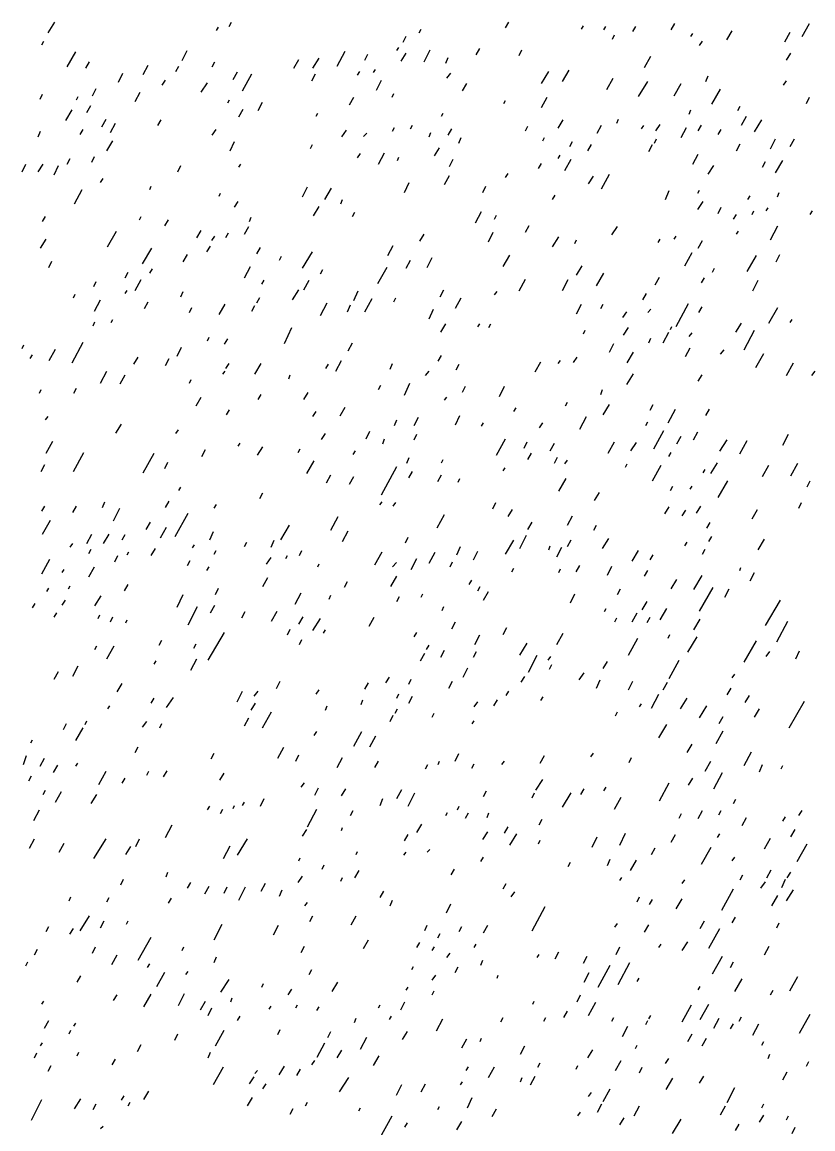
# Model space of a CAD drawing. Extents: x 0 to 599, y 0 to 600.
# Drawn here: x 0.2 to 234.8, y 271.9 to 600.2 of the extents above; entities that cross this region are included whole.
import ezdxf

# ---------------------------------------------------------------- set-up
doc = ezdxf.new("R2010")
doc.units = 0
doc.header["$MEASUREMENT"] = 0
doc.layers.add('MARBLE_FSET3', color=36, linetype='CONTINUOUS')

msp = doc.modelspace()

# ---------------------------------------------------------------- linework, layer by layer
at = {"layer": 'MARBLE_FSET3'}
for p, q in [((7.88, 597), (9.89, 600.19)), ((57.89, 597.75), (58.44, 598.69)), ((61.56, 598.88), (62.29, 600.19)), ((117.98, 597), (118.53, 598.13)), ((143.63, 598.5), (144.55, 600.19)), ((166.17, 598.13), (166.72, 599.06)), ((172.76, 597.94), (173.31, 598.88)), ((181.37, 597.38), (182.29, 598.88)), ((192.73, 597.94), (193.83, 599.81)), ((209.22, 594.95), (210.87, 597.57)), ((231.57, 595.88), (233.77, 599.81)), ((6.05, 593.45), (6.6, 594.57)), ((113.22, 594.2), (114.14, 596.07)), ((175.33, 595.13), (175.88, 596.44)), ((198.6, 595.88), (199.15, 596.82)), ((201.16, 593.26), (202.08, 594.57)), ((226.44, 594.38), (228.09, 597.19)), ((13.56, 586.9), (16.12, 591.39)), ((47.63, 588.77), (49.1, 591.76)), ((93.62, 587.08), (96, 591.58)), ((111.39, 591.76), (111.94, 592.7)), ((112.67, 588.58), (114.14, 591.01)), ((119.45, 588.39), (121.28, 591.95)), ((134.84, 590.45), (135.94, 592.32)), ((147.66, 590.27), (148.4, 591.95)), ((226.99, 588.95), (228.27, 591.01)), ((19.05, 586.52), (20.15, 588.39)), ((56.61, 586.9), (57.34, 588.39)), ((80.79, 586.52), (82.26, 589.14)), ((86.47, 586.52), (88.31, 589.52)), ((101.86, 588.95), (102.78, 590.64)), ((125.86, 588.02), (126.6, 589.7)), ((184.85, 586.71), (186.69, 590.08)), ((28.76, 582.4), (30.05, 585.02)), ((36.09, 584.65), (37.56, 587.46)), ((45.8, 585.59), (46.72, 587.08)), ((62.84, 583.15), (64.12, 585.4)), ((65.59, 579.78), (68.34, 584.84)), ((86.11, 582.78), (87.21, 584.84)), ((99.66, 584.46), (100.4, 585.59)), ((104.43, 585.21), (104.98, 586.15)), ((126.23, 583.53), (127.33, 585.02)), ((154.26, 582.03), (156.46, 585.59)), ((160.49, 582.59), (162.5, 585.96)), ((41.77, 581.47), (42.69, 582.96)), ((53.31, 579.41), (55.15, 582.22)), ((105.34, 579.97), (106.81, 582.96)), ((130.81, 579.78), (132.09, 582.03)), ((173.68, 580.16), (175.51, 583.53)), ((183.02, 578.1), (185.77, 582.59)), ((193.65, 578.28), (195.66, 582.03)), ((202.99, 582.59), (203.73, 584.27)), ((226.08, 581.47), (226.99, 582.78)), ((5.5, 577.35), (6.23, 578.85)), ((16.31, 577.16), (16.85, 578.1)), ((21.07, 578.28), (22.17, 580.53)), ((33.71, 576.6), (35.18, 579.41)), ((97.28, 575.66), (98.56, 577.91)), ((109.92, 577.91), (110.47, 579.03)), ((154.26, 574.91), (155.91, 577.91)), ((204.82, 575.85), (207.39, 580.34)), ((232.85, 576.04), (233.77, 577.91)), ((19.42, 573.42), (20.52, 575.48)), ((61.19, 576.22), (61.74, 577.16)), ((70.17, 573.98), (71.45, 576.41)), ((143.08, 576.04), (143.63, 576.97)), ((212.52, 573.98), (213.25, 575.29)), ((13.19, 570.98), (15.02, 574.17)), ((23.82, 569.11), (25.1, 571.36)), ((64.49, 572.11), (65.77, 574.35)), ((87.39, 572.29), (87.94, 573.23)), ((124.58, 572.29), (125.13, 573.23)), ((176.61, 570.23), (177.16, 571.36)), ((198.05, 572.86), (198.6, 574.17)), ((213.62, 569.67), (215.08, 572.29)), ((17.4, 566.86), (18.32, 568.36)), ((26.38, 567.43), (27.85, 570.23)), ((40.49, 569.49), (41.4, 571.17)), ((56.61, 566.68), (57.71, 568.36)), ((95.08, 566.12), (96.37, 568.17)), ((110.11, 567.8), (110.66, 568.92)), ((115.42, 568.55), (115.97, 569.67)), ((126.6, 566.68), (127.69, 568.55)), ((149.5, 567.99), (150.23, 569.3)), ((159.21, 568.74), (160.67, 571.17)), ((170.75, 567.24), (172.03, 569.67)), ((183.94, 568.55), (184.67, 569.49)), ((188.15, 567.99), (189.44, 569.86)), ((195.66, 565.93), (197.31, 568.92)), ((200.79, 567.99), (201.71, 569.67)), ((206.66, 566.86), (207.57, 568.36)), ((217.47, 567.61), (219.66, 571.17)), ((4.95, 566.12), (5.68, 567.8)), ((25.28, 562), (27.11, 564.99)), ((61.92, 562), (63.21, 564.81)), ((101.5, 566.3), (102.41, 567.24)), ((120.92, 566.12), (121.47, 567.43)), ((129.71, 564.24), (130.44, 565.93)), ((154.63, 564.99), (155.18, 565.93)), ((162.69, 563.31), (163.42, 564.81)), ((187.79, 564.24), (188.34, 565.55)), ((222.23, 562.56), (223.69, 565.55)), ((228.09, 563.31), (229.37, 565.55)), ((85.74, 562.75), (86.29, 563.87)), ((105.89, 558.07), (107.73, 561.44)), ((122.56, 560.5), (124.03, 562.93)), ((168, 562), (169.1, 563.87)), ((186.14, 561.81), (187.24, 563.87)), ((212.15, 562), (213.25, 564.06)), ((0.18, 555.82), (1.28, 558.07)), ((4.95, 555.82), (6.41, 558.07)), ((13.56, 558.07), (14.47, 559.75)), ((20.89, 558.63), (21.62, 560.31)), ((64.49, 557.13), (65.04, 558.07)), ((99.66, 559.94), (100.58, 561.25)), ((111.57, 559.19), (111.94, 560.12)), ((126.96, 557.32), (128.06, 559.56)), ((153.34, 556.76), (154.26, 558.25)), ((159.21, 559.75), (159.76, 560.69)), ((161.22, 556.19), (163.05, 559.56)), ((199.15, 558.07), (200.79, 561.06)), ((219.85, 557.13), (220.76, 558.81)), ((223.69, 555.44), (225.89, 559.19)), ((9.71, 554.88), (10.99, 557.69)), ((46.35, 555.82), (47.27, 557.69)), ((143.63, 554.13), (144.37, 555.26)), ((172.03, 550.76), (174.41, 555.07)), ((203.73, 555.07), (205.37, 557.69)), ((23.45, 552.64), (24.18, 553.76)), ((38.11, 550.58), (38.47, 551.51)), ((113.59, 549.64), (115.05, 552.64)), ((125.5, 552.07), (126.96, 554.7)), ((136.85, 549.64), (137.77, 551.51)), ((168.18, 552.26), (169.65, 554.51)), ((15.76, 546.27), (17.95, 550.58)), ((58.63, 548.52), (58.99, 549.45)), ((83.36, 548.33), (84.82, 551.33)), ((89.95, 547.58), (91.97, 550.95)), ((157.56, 547.58), (158.29, 548.89)), ((191.08, 547.58), (192.18, 550.2)), ((200.61, 549.45), (201.16, 550.39)), ((215.45, 547.58), (216.18, 548.71)), ((224.24, 548.33), (224.79, 549.64)), ((63.21, 545.34), (64.31, 547.02)), ((86.66, 542.71), (88.31, 545.52)), ((94.72, 546.27), (95.27, 547.58)), ((200.61, 544.59), (202.26, 547.02)), ((206.66, 543.46), (207.57, 545.34)), ((220.95, 544.21), (221.5, 545.15)), ((6.23, 541.03), (7.15, 542.53)), ((34.99, 541.59), (35.54, 542.53)), ((67.6, 541.03), (68.15, 542.34)), ((98.2, 542.53), (98.93, 543.84)), ((134.66, 540.66), (136.49, 544.03)), ((140.34, 541.78), (140.89, 542.9)), ((211.24, 541.78), (212.15, 543.09)), ((216.73, 543.09), (217.28, 544.21)), ((233.95, 543.09), (234.69, 544.21)), ((42.5, 539.72), (43.6, 541.59)), ((52.03, 536.16), (53.31, 538.41)), ((66.14, 537.29), (67.42, 539.53)), ((149.5, 537.85), (150.6, 539.91)), ((175.15, 537.1), (176.79, 539.53)), ((222.23, 535.6), (224.43, 539.72)), ((5.68, 533.17), (7.33, 535.79)), ((25.47, 533.54), (28.21, 538.22)), ((56.43, 535.41), (57.34, 536.72)), ((60.64, 536.35), (61.37, 537.66)), ((118.17, 535.23), (119.45, 537.29)), ((138.5, 535.04), (139.97, 537.85)), ((157.56, 533.54), (159.39, 536.54)), ((164.15, 534.48), (164.7, 535.6)), ((188.89, 534.85), (189.44, 535.79)), ((193.65, 535.79), (194.2, 536.72)), ((200.79, 533.17), (202.08, 535.41)), ((212.15, 537.29), (212.7, 538.22)), ((35.91, 528.49), (38.66, 533.17)), ((54.96, 532.04), (56.06, 533.73)), ((69.8, 531.48), (70.9, 533.35)), ((83.36, 527.18), (86.29, 532.04)), ((108.64, 530.92), (110.29, 533.92)), ((196.76, 527.93), (198.96, 531.86)), ((8.06, 527.36), (8.98, 529.24)), ((48, 529.05), (49.28, 531.29)), ((76.58, 529.61), (77.13, 530.73)), ((114.14, 527.18), (115.42, 529.61)), ((120.37, 527.36), (121.83, 530.36)), ((142.9, 527.74), (144.92, 531.11)), ((215.27, 526.24), (218.02, 530.92)), ((223.88, 529.05), (224.98, 531.29)), ((30.78, 524.37), (31.69, 526.05)), ((38.11, 525.68), (38.84, 526.99)), ((66.14, 524.37), (67.97, 527.74)), ((88.67, 525.49), (89.4, 526.8)), ((105.71, 522.68), (108.46, 527.55)), ((164.7, 525.12), (166.35, 527.93)), ((170.56, 521.93), (172.76, 525.68)), ((205.01, 526.05), (205.56, 527.18)), ((21.44, 521.75), (22.17, 523.25)), ((33.71, 520.62), (35.54, 523.81)), ((71.27, 522.5), (72, 523.62)), ((83.73, 520.81), (85.37, 523.62)), ((147.66, 520.44), (149.5, 523.99)), ((160.49, 520.62), (162.14, 523.81)), ((187.97, 522.31), (189.25, 524.56)), ((201.71, 522.87), (202.63, 524.37)), ((216.92, 520.44), (218.56, 523.62)), ((15.39, 518.38), (15.94, 519.5)), ((30.78, 519.69), (31.33, 520.62)), ((47.27, 518.75), (48, 520.25)), ((80.43, 517.82), (82.26, 520.81)), ((98.56, 517.63), (99.85, 520.44)), ((124.21, 518.75), (125.31, 520.81)), ((140.34, 519.31), (141.07, 520.25)), ((184.31, 517.82), (185.4, 519.69)), ((21.62, 514.45), (23.45, 517.82)), ((36.46, 515.2), (37.56, 517.25)), ((49.83, 514.07), (50.56, 515.57)), ((58.63, 513.51), (60.46, 516.51)), ((68.34, 514.45), (69.25, 516.13)), ((69.8, 516.88), (70.72, 518.56)), ((88.67, 513.14), (90.69, 516.88)), ((96.73, 514.26), (97.65, 516.32)), ((101.86, 514.26), (104.06, 518.19)), ((110.47, 517.25), (111.02, 518.38)), ((128.79, 515.38), (130.44, 518.38)), ((164.7, 513.7), (166.17, 516.51)), ((171.85, 515.2), (172.58, 516.51)), ((194.2, 509.95), (197.86, 516.69)), ((200.98, 514.07), (201.89, 515.76)), ((221.68, 510.89), (224.43, 515.57)), ((120.92, 512.2), (122.2, 515.01)), ((178.44, 512.57), (179.54, 514.26)), ((185.77, 514.07), (186.69, 515.01)), ((21.25, 510.14), (21.8, 511.26)), ((26.56, 511.08), (27.11, 512.01)), ((78.05, 504.9), (80.24, 509.58)), ((124.4, 508.27), (125.86, 510.7)), ((135.39, 509.77), (135.94, 510.7)), ((138.69, 509.58), (139.24, 510.7)), ((166.72, 507.71), (167.27, 508.83)), ((178.63, 507.33), (180.09, 509.58)), ((192.55, 509.02), (192.92, 509.95)), ((211.97, 508.27), (213.62, 510.89)), ((214.35, 503.03), (217.47, 508.83)), ((228.09, 511.08), (228.64, 512.01)), ((55.15, 505.65), (55.69, 506.77)), ((60.27, 504.71), (61.19, 506.21)), ((186.14, 505.09), (186.69, 506.4)), ((190.35, 505.09), (192, 508.27)), ((198.05, 506.96), (198.96, 508.08)), ((0.18, 503.4), (0.73, 504.52)), ((8.24, 499.84), (10.08, 503.21)), ((15.02, 499.1), (18.32, 505.27)), ((46.17, 501.15), (47.45, 503.78)), ((96.92, 502.65), (98.2, 505.09)), ((174.41, 502.28), (175.69, 504.9)), ((179.73, 499.1), (181.56, 502.28)), ((196.95, 500.97), (198.41, 503.59)), ((207.39, 501.72), (208.49, 503.03)), ((2.56, 500.41), (3.3, 501.53)), ((33.34, 498.72), (34.63, 500.78)), ((42.69, 498.35), (43.79, 500.41)), ((93.25, 496.66), (94.9, 499.84)), ((123.66, 499.66), (124.58, 501.34)), ((152.43, 496.47), (154.08, 499.47)), ((159.21, 498.91), (159.94, 499.84)), ((163.79, 499.28), (164.89, 500.78)), ((217.83, 497.78), (220.21, 501.9)), ((226.99, 495.35), (229.01, 499.1)), ((23.45, 493.1), (25.28, 496.66)), ((59.73, 495.73), (60.46, 496.66)), ((60.64, 497.41), (61.56, 498.91)), ((69.25, 495.73), (71.08, 498.91)), ((90.32, 497.41), (91.05, 498.72)), ((109.37, 497.22), (110.11, 498.91)), ((119.82, 495.35), (120.92, 496.66)), ((128.98, 497.04), (129.89, 498.72)), ((179.54, 492.73), (181.56, 495.91)), ((234.5, 495.35), (235.42, 496.66)), ((29.31, 492.92), (30.78, 495.54)), ((49.83, 493.1), (50.38, 494.23)), ((79.33, 494.42), (79.69, 495.54)), ((105.89, 491.23), (106.63, 492.54)), ((113.59, 489.55), (115.24, 493.1)), ((200.79, 493.67), (201.89, 495.54)), ((5.31, 490.11), (5.86, 491.23)), ((15.57, 490.11), (16.31, 491.61)), ((70.17, 488.24), (71.08, 489.73)), ((83.73, 488.24), (85.01, 490.3)), ((130.81, 490.48), (131.73, 492.17)), ((141.8, 489.17), (143.27, 492.17)), ((171.85, 489.73), (172.4, 491.23)), ((51.85, 486.37), (53.31, 488.99)), ((94.53, 483.37), (96, 485.99)), ((125.5, 488.05), (126.23, 488.99)), ((161.4, 486.37), (161.95, 487.49)), ((172.58, 483.74), (174.41, 486.74)), ((186.5, 485.05), (187.42, 486.74)), ((7.15, 482.25), (7.88, 483.18)), ((60.82, 483.74), (61.74, 485.24)), ((86.47, 483.18), (87.39, 484.68)), ((116.52, 480.56), (117.8, 483)), ((128.79, 480.75), (130.08, 483.56)), ((146.02, 484.68), (146.75, 485.8)), ((165.62, 479.44), (167.63, 483.18)), ((191.82, 481.31), (194.02, 485.43)), ((202.99, 483.56), (204.09, 485.43)), ((28.03, 478.32), (29.68, 480.94)), ((110.66, 480.56), (111.39, 482.25)), ((136.49, 480.37), (137.04, 481.31)), ((153.71, 479.81), (154.63, 481.31)), ((185.22, 480.56), (185.77, 481.68)), ((45.8, 478.13), (46.53, 479.25)), ((89.04, 476.44), (90.14, 478.13)), ((102.23, 476.63), (103.33, 478.88)), ((107.18, 475.13), (107.73, 476.63)), ((116.52, 476.26), (117.25, 477.94)), ((140.89, 471.76), (143.63, 476.63)), ((187.6, 473.64), (190.53, 479.06)), ((194.38, 475.13), (195.66, 477.38)), ((199.33, 476.26), (200.61, 478.69)), ((207.21, 472.89), (209.4, 476.26)), ((213.07, 472.14), (215.27, 476.07)), ((225.89, 474.76), (227.54, 477.94)), ((7.33, 472.32), (9.34, 475.88)), ((53.5, 471.39), (54.6, 473.45)), ((64.31, 474.38), (64.85, 475.32)), ((69.98, 471.76), (71.63, 474.2)), ((82.08, 472.51), (82.63, 473.64)), ((98.38, 471.95), (99.11, 473.07)), ((149.13, 473.82), (150.05, 475.69)), ((156.82, 473.07), (158.11, 475.32)), ((174.05, 472.32), (175.88, 475.69)), ((180.82, 473.07), (182.47, 475.51)), ((15.39, 466.9), (18.5, 472.51)), ((36.09, 466.52), (39.39, 472.32)), ((42.5, 467.83), (43.42, 469.7)), ((84.64, 466.33), (86.84, 470.08)), ((114.32, 469.33), (115.05, 471.01)), ((124.58, 469.52), (125.13, 470.45)), ((150.23, 470.45), (151.33, 472.32)), ((158.11, 469.33), (159.02, 471.2)), ((161.22, 469.14), (161.95, 470.27)), ((192, 471.39), (192.73, 472.51)), ((204.46, 466.33), (206.47, 469.52)), ((5.86, 466.9), (6.96, 468.95)), ((106.81, 459.97), (111.39, 468.39)), ((114.87, 465.02), (115.97, 466.9)), ((142.9, 467.08), (143.45, 468.02)), ((179.18, 468.21), (179.73, 469.14)), ((187.24, 464.09), (189.8, 468.77)), ((202.26, 466.52), (202.81, 467.46)), ((219.85, 465.4), (221.68, 468.77)), ((228.27, 465.59), (230.29, 469.33)), ((90.5, 463.53), (91.79, 465.96)), ((97.28, 463.15), (98.56, 465.4)), ((123.48, 463.9), (124.58, 465.96)), ((129.53, 463.71), (130.08, 464.84)), ((159.39, 461.09), (161.59, 464.84)), ((206.66, 459.22), (209.59, 464.09)), ((233.04, 462.4), (233.95, 464.09)), ((46.72, 461.28), (47.27, 462.22)), ((70.72, 458.85), (71.63, 460.53)), ((170.02, 458.28), (171.48, 460.72)), ((192.55, 461.28), (193.28, 462.59)), ((198.41, 461.65), (198.96, 462.59)), ((6.05, 455.1), (6.96, 456.6)), ((15.21, 454.73), (16.31, 456.6)), ((24, 456.22), (24.73, 457.91)), ((42.69, 456.22), (43.79, 458.1)), ((57.16, 456.04), (57.89, 457.16)), ((106.26, 456.97), (106.99, 457.91)), ((110.29, 456.6), (111.02, 457.72)), ((139.79, 455.85), (140.7, 457.72)), ((190.9, 454.35), (192.18, 456.41)), ((200.24, 454.54), (201.53, 456.6)), ((230.66, 456.04), (231.39, 457.72)), ((27.3, 452.29), (29.13, 456.04)), ((45.62, 447.61), (49.47, 454.54)), ((91.79, 449.49), (93.98, 453.6)), ((123.3, 450.23), (125.5, 454.17)), ((144.37, 453.6), (145.65, 455.66)), ((161.95, 450.98), (163.42, 453.79)), ((196.03, 453.79), (197.13, 455.48)), ((216.73, 452.85), (218.38, 455.66)), ((6.23, 448.36), (8.61, 452.48)), ((37.01, 449.67), (38.29, 451.92)), ((41.22, 447.24), (43.05, 450.42)), ((76.95, 446.68), (79.51, 450.98)), ((150.23, 449.67), (151.51, 451.92)), ((169.83, 449.49), (170.56, 450.98)), ((203.36, 450.05), (204.27, 451.73)), ((19.42, 445.55), (20.89, 448.36)), ((24.37, 445.55), (26.02, 448.36)), ((29.86, 446.68), (30.78, 448.17)), ((55.88, 446.68), (56.98, 449.11)), ((74.02, 444.43), (74.93, 446.49)), ((95.27, 446.12), (96.92, 449.3)), ((113.95, 445.74), (114.69, 447.43)), ((143.63, 442.37), (146.02, 446.49)), ((147.85, 444.06), (149.86, 447.99)), ((161.95, 444.62), (163.05, 446.68)), ((172.4, 444.06), (174.23, 447.05)), ((203.91, 446.12), (204.82, 447.61)), ((218.56, 443.68), (220.4, 446.86)), ((14.47, 444.43), (15.21, 445.55)), ((19.97, 442.56), (20.7, 443.87)), ((38.47, 442), (39.76, 444.06)), ((50.75, 444.24), (51.3, 445.18)), ((57.16, 442.37), (57.71, 443.49)), ((66.14, 444.62), (66.87, 445.93)), ((82.44, 442), (83.18, 443.49)), ((129.16, 442.18), (130.26, 444.62)), ((134.11, 440.69), (135.39, 443.31)), ((156.46, 443.68), (156.82, 444.81)), ((158.84, 441.62), (160.31, 444.43)), ((181.19, 440.31), (183.02, 443.49)), ((196.76, 444.81), (197.5, 445.93)), ((202.08, 442.37), (202.81, 443.87)), ((6.05, 436.57), (8.43, 440.87)), ((27.66, 440.12), (28.58, 442)), ((31.33, 442.18), (31.88, 443.12)), ((49.28, 439), (50.02, 440.5)), ((72.73, 439.38), (74.02, 441.44)), ((78.41, 441.06), (78.96, 442)), ((104.79, 439.19), (106.99, 443.12)), ((110.11, 438.63), (111.21, 439.94)), ((115.6, 437.88), (117.25, 441.06)), ((120.92, 439.75), (122.75, 442.93)), ((127.15, 438.63), (127.88, 440.12)), ((186.5, 440.69), (187.42, 442.18)), ((12.09, 436.94), (12.64, 437.88)), ((19.97, 435.63), (21.62, 438.63)), ((54.96, 437.5), (55.69, 438.63)), ((87.94, 438.63), (88.31, 439.56)), ((145.47, 437.13), (146.02, 438.25)), ((159.39, 436.94), (159.94, 438.07)), ((164.52, 437.13), (165.62, 439)), ((173.86, 436.19), (175.15, 438.81)), ((184.85, 435.82), (185.77, 437.5)), ((213.07, 437.5), (213.44, 438.44)), ((216.18, 434.51), (217.47, 436.94)), ((30.6, 431.51), (31.69, 433.39)), ((71.63, 432.82), (73.1, 435.44)), ((95.82, 432.64), (96.73, 434.32)), ((109.56, 432.82), (111.39, 435.82)), ((132.82, 433.39), (133.56, 434.7)), ((192.73, 432.07), (194.38, 434.88)), ((199.51, 431.89), (201.89, 436.01)), ((7.51, 431.33), (8.06, 432.26)), ((13.92, 432.07), (14.47, 433.01)), ((46.17, 426.65), (48, 430.39)), ((57.53, 430.39), (58.44, 432.26)), ((81.16, 427.58), (82.99, 430.95)), ((91.24, 429.08), (91.79, 430.2)), ((118.53, 429.64), (119.08, 430.58)), ((135.39, 431.51), (136.12, 432.82)), ((137.04, 428.71), (138.5, 431.33)), ((162.87, 427.96), (164.15, 430.58)), ((176.79, 430.39), (177.71, 432.07)), ((201.16, 425.52), (205.19, 432.45)), ((208.67, 429.64), (209.95, 432.07)), ((3.3, 426.46), (4.03, 427.77)), ((12.09, 427.21), (13.01, 428.71)), ((21.8, 427.02), (23.63, 430.02)), ((49.47, 421.4), (52.21, 426.83)), ((56.06, 424.96), (57.34, 427.21)), ((111.39, 428.33), (112.12, 429.83)), ((124.76, 425.71), (125.31, 426.83)), ((184.12, 425.9), (185.59, 428.33)), ((220.76, 421.22), (225.16, 428.71)), ((9.71, 423.65), (10.44, 424.96)), ((22.72, 423.28), (23.27, 424.4)), ((26.38, 422.34), (27.11, 423.84)), ((65.4, 423.46), (66.32, 425.34)), ((74.2, 422.53), (75.85, 425.52)), ((82.26, 421.59), (83.54, 423.84)), ((103.15, 421.03), (104.61, 423.65)), ((172.95, 425.34), (173.5, 426.27)), ((181.19, 422.34), (182.66, 424.96)), ((185.59, 422.15), (186.5, 423.65)), ((189.44, 422.9), (191.45, 426.27)), ((30.96, 421.97), (31.33, 422.9)), ((86.47, 419.72), (88.67, 423.28)), ((127.69, 420.28), (128.79, 422.34)), ((142.9, 418.6), (144, 420.66)), ((176.06, 422.34), (176.61, 423.46)), ((199.51, 419.91), (201.34, 423.09)), ((224.06, 416.35), (227.36, 422.53)), ((40.85, 415.41), (41.59, 416.91)), ((55.33, 410.92), (60.27, 419.16)), ((78.96, 418.41), (79.69, 420.09)), ((82.44, 415.6), (83.18, 417.1)), ((89.59, 418.97), (90.14, 419.91)), ((116.52, 417.85), (117.25, 419.16)), ((134.47, 415.6), (135.94, 418.41)), ((158.84, 415.6), (160.67, 418.97)), ((180.09, 412.42), (182.84, 417.47)), ((191.82, 417.47), (192.37, 418.6)), ((197.68, 413.35), (200.43, 417.85)), ((21.8, 414.1), (22.35, 415.23)), ((25.28, 411.29), (27.48, 415.23)), ((51.11, 414.48), (51.85, 415.79)), ((120.18, 414.1), (120.92, 415.41)), ((124.4, 411.86), (125.5, 413.92)), ((147.85, 412.42), (150.05, 415.98)), ((214.35, 410.36), (218.02, 416.72)), ((229.74, 411.29), (230.84, 413.73)), ((39.39, 409.8), (39.94, 410.73)), ((50.2, 407.93), (52.03, 411.29)), ((118.35, 410.73), (119.63, 412.98)), ((134.11, 411.86), (135.02, 413.54)), ((150.41, 407.36), (152.98, 412.42)), ((156.27, 410.92), (157.01, 412.04)), ((172.58, 408.49), (173.86, 410.55)), ((192.18, 405.49), (195.11, 410.92)), ((220.95, 412.04), (222.05, 413.54)), ((9.71, 405.3), (10.99, 407.55)), ((15.21, 406.24), (16.85, 409.24)), ((130.99, 405.87), (132.46, 408.67)), ((156.64, 408.3), (157.37, 409.61)), ((165.44, 405.12), (166.9, 407.18)), ((28.4, 401.56), (29.86, 403.99)), ((75.66, 402.5), (76.76, 404.74)), ((101.86, 402.31), (102.96, 404.18)), ((108.09, 404.18), (109.19, 405.87)), ((114.87, 403.81), (115.6, 405.3)), ((126.78, 402.68), (127.88, 404.74)), ((148.21, 404.37), (149.31, 406.05)), ((170.56, 402.68), (171.66, 405.12)), ((180.09, 402.12), (181.37, 404.74)), ((190.35, 402.12), (191.63, 404.37)), ((210.87, 405.68), (211.6, 406.8)), ((63.94, 398.56), (65.59, 401.75)), ((69.07, 400.25), (70.17, 401.75)), ((87.39, 400.81), (88.31, 402.12)), ((111.39, 399.69), (111.94, 401)), ((143.82, 400.44), (144.55, 401.75)), ((186.87, 396.69), (189.07, 400.81)), ((209.4, 400.62), (210.5, 402.68)), ((25.65, 396.51), (26.2, 397.44)), ((38.47, 398.19), (39.39, 399.69)), ((43.05, 396.88), (45.07, 399.88)), ((68.15, 396.13), (69.44, 398.19)), ((90.14, 396.13), (90.69, 397.44)), ((100.76, 397.82), (101.31, 399.13)), ((114.87, 398.19), (115.97, 400.25)), ((134.29, 397.07), (135.39, 398.56)), ((140.15, 397.44), (141.25, 399.13)), ((154.08, 398.94), (154.81, 400.06)), ((183.39, 397.07), (183.94, 398)), ((195.48, 396.51), (197.5, 399.69)), ((201.16, 393.88), (203.36, 397.44)), ((214.72, 398.38), (216, 400.44)), ((227.73, 390.89), (232.31, 398.75)), ((71.45, 390.89), (74.2, 395.57)), ((109.37, 392.76), (110.29, 394.63)), ((110.84, 395.2), (111.57, 396.51)), ((121.83, 394.07), (122.38, 395.2)), ((176.24, 394.45), (176.79, 395.57)), ((207.02, 392.2), (208.12, 394.26)), ((217.47, 394.07), (218.93, 396.51)), ((12.46, 390.33), (13.37, 392.2)), ((16.12, 387.15), (18.32, 390.89)), ((18.87, 391.83), (19.42, 392.95)), ((35.91, 391.08), (37.19, 392.76)), ((41.04, 390.89), (41.59, 392.2)), ((66.14, 391.45), (67.42, 393.88)), ((133.74, 392.01), (134.29, 392.95)), ((189.07, 387.89), (191.45, 391.83)), ((86.84, 388.64), (87.57, 389.77)), ((98.56, 385.46), (100.95, 389.77)), ((103.33, 385.27), (105.16, 388.46)), ((206.11, 386.21), (208.12, 389.95)), ((2.75, 386.4), (3.3, 387.33)), ((33.71, 383.59), (34.63, 385.27)), ((76.03, 381.9), (77.86, 385.09)), ((197.5, 383.59), (198.96, 386.02)), ((0.55, 380.03), (1.47, 382.65)), ((5.5, 379.47), (6.78, 381.9)), ((56.24, 381.72), (57.16, 383.4)), ((81.34, 380.97), (82.26, 382.84)), ((93.62, 379.1), (95.27, 382.09)), ((104.79, 379.1), (105.89, 380.97)), ((123.66, 380.03), (124.03, 380.97)), ((128.61, 380.97), (129.71, 383.21)), ((142.53, 380.03), (143.27, 380.97)), ((153.89, 380.41), (155.18, 382.65)), ((168.92, 382.28), (169.65, 383.4)), ((180.27, 380.59), (181.01, 382.09)), ((202.81, 377.97), (204.46, 380.97)), ((214.35, 379.66), (216.55, 383.78)), ((9.53, 377.6), (10.81, 379.84)), ((16.12, 379.47), (16.67, 380.41)), ((22.9, 374.04), (25.1, 377.97)), ((37.19, 376.85), (37.74, 377.97)), ((42.14, 376.29), (43.24, 378.16)), ((119.82, 378.72), (120.55, 380.03)), ((133.56, 378.91), (134.29, 380.22)), ((205.37, 372.73), (207.94, 377.6)), ((218.93, 377.78), (219.85, 380.03)), ((225.34, 378.72), (225.89, 379.66)), ((2.2, 375.16), (2.93, 376.66)), ((29.86, 374.42), (30.78, 375.91)), ((58.81, 375.35), (60.09, 377.41)), ((82.99, 373.29), (83.91, 374.6)), ((152.61, 372.36), (154.63, 375.54)), ((189.25, 369.17), (192.18, 374.6)), ((197.86, 373.85), (199.15, 375.91)), ((6.41, 371.05), (7.15, 372.36)), ((10.08, 368.8), (11.91, 371.98)), ((20.7, 368.42), (22.35, 371.05)), ((87.02, 370.86), (88.12, 373.1)), ((94.9, 370.67), (96.18, 372.73)), ((111.39, 369.92), (112.85, 372.54)), ((114.69, 367.68), (116.7, 371.61)), ((137.04, 370.48), (137.95, 372.17)), ((151.51, 370.11), (152.24, 371.61)), ((160.49, 367.3), (163.05, 371.61)), ((165.98, 371.05), (166.9, 372.73)), ((172.76, 372.17), (173.5, 373.29)), ((55.15, 366.55), (55.88, 367.68)), ((62.84, 366.93), (63.21, 367.86)), ((65.59, 367.86), (66.14, 368.8)), ((70.9, 367.68), (72, 369.92)), ((106.44, 367.86), (107.18, 369.92)), ((129.34, 366.55), (129.89, 367.68)), ((175.88, 366.74), (177.89, 370.3)), ((211.24, 368.42), (211.97, 369.73)), ((3.66, 363.37), (5.31, 366.55)), ((58.99, 365.43), (59.73, 366.74)), ((84.82, 361.5), (87.57, 366.74)), ((97.65, 364.87), (98.38, 366.37)), ((125.86, 364.87), (126.41, 365.8)), ((131.73, 364.12), (132.64, 365.62)), ((138.14, 364.31), (138.69, 365.62)), ((195.11, 364.12), (195.85, 365.43)), ((200.79, 363.93), (202.08, 366.37)), ((206.84, 365.05), (207.57, 366.37)), ((225.89, 363.18), (226.63, 364.49)), ((230.66, 364.87), (231.57, 366.37)), ((42.69, 358.32), (44.7, 362.06)), ((94.9, 360.37), (95.27, 361.31)), ((117.25, 359.81), (118.72, 362.25)), ((143.27, 359.63), (144.37, 361.5)), ((153.53, 362.06), (154.44, 363.74)), ((213.8, 361.87), (215.08, 364.31)), ((2.38, 355.13), (3.85, 357.94)), ((21.44, 352.14), (25.1, 357.94)), ((33.89, 355.69), (34.99, 357.94)), ((64.12, 353.07), (67.05, 357.94)), ((83.36, 358.69), (84.64, 360.75)), ((113.59, 357.38), (114.69, 359.25)), ((136.85, 357.75), (138.32, 360)), ((144.92, 356.07), (146.93, 359.44)), ((169.28, 355.51), (170.75, 358.5)), ((177.53, 356.07), (179.18, 359.63)), ((192.73, 357), (194.02, 359.25)), ((206.47, 358.32), (207.21, 359.44)), ((220.4, 354.95), (222.23, 358.13)), ((228.27, 358.5), (229.56, 360.75)), ((11.18, 354.01), (12.64, 356.63)), ((30.96, 353.26), (32.43, 355.69)), ((59.91, 352.14), (61.92, 355.88)), ((120.37, 354.01), (121.1, 354.76)), ((153.34, 356.44), (153.89, 357.57)), ((186.87, 353.26), (187.97, 355.32)), ((201.71, 350.45), (204.64, 355.51)), ((230.11, 351.2), (233.04, 356.44)), ((82.26, 351.39), (82.63, 352.32)), ((99.3, 353.26), (99.66, 354.2)), ((113.4, 353.07), (114.14, 354.01)), ((136.31, 351.2), (137.04, 352.51)), ((173.86, 350.08), (174.6, 351.95)), ((180.64, 348.58), (182.47, 351.58)), ((210.87, 351.39), (211.6, 352.51)), ((42.87, 346.71), (43.42, 348.02)), ((89.22, 348.95), (89.77, 350.27)), ((98.93, 346.33), (100.21, 348.58)), ((127.51, 347.27), (128.43, 348.95)), ((162.14, 349.7), (162.87, 351.01)), ((221.13, 346.33), (222.41, 348.77)), ((227.18, 346.33), (228.27, 348.02)), ((29.5, 344.27), (30.23, 345.96)), ((49.28, 343.34), (50.2, 345.02)), ((71.08, 342.4), (72.37, 344.84)), ((82.08, 345.02), (83.36, 346.9)), ((94.72, 345.4), (95.27, 346.52)), ((177.53, 345.59), (178.08, 346.52)), ((196.03, 344.65), (196.76, 345.77)), ((213.25, 345.77), (213.98, 347.27)), ((219.3, 343.34), (220.76, 345.21)), ((225.53, 343.53), (226.63, 345.96)), ((54.41, 341.65), (55.69, 343.9)), ((60.09, 341.84), (61.01, 343.71)), ((64.49, 339.78), (66.5, 343.71)), ((76.58, 340.9), (77.31, 342.78)), ((106.44, 340.53), (107.54, 342.4)), ((142.9, 343.15), (143.82, 344.65)), ((145.28, 340.72), (146.38, 342.22)), ((207.76, 336.79), (211.24, 343.15)), ((226.99, 339.59), (229.01, 342.78)), ((14.11, 339.59), (14.66, 340.72)), ((25.28, 339.22), (26.02, 340.53)), ((43.6, 338.85), (44.52, 340.34)), ((84.09, 338.1), (84.82, 339.03)), ((109.37, 338.1), (110.11, 339.78)), ((126.05, 336.04), (127.33, 338.66)), ((182.66, 339.22), (183.39, 340.72)), ((186.32, 338.47), (187.24, 339.97)), ((194.2, 337.16), (196.03, 340.16)), ((222.6, 338.1), (224.43, 341.09)), ((17.4, 330.61), (20.15, 335.1)), ((85.56, 333.42), (86.47, 335.1)), ((97.83, 332.48), (99.3, 335.1)), ((151.51, 330.61), (155.36, 337.91)), ((7.33, 330.42), (8.06, 331.92)), ((23.45, 331.54), (24.55, 333.6)), ((31.15, 332.67), (31.69, 333.6)), ((57.16, 327.99), (59.54, 332.67)), ((74.75, 329.49), (76.21, 332.29)), ((119.63, 330.8), (120.37, 332.29)), ((129.89, 330.42), (130.63, 331.92)), ((137.04, 330.05), (138.32, 332.29)), ((176.06, 331.73), (176.79, 332.85)), ((184.85, 330.23), (186.14, 332.48)), ((201.34, 331.36), (202.63, 333.6)), ((210.87, 333.04), (211.79, 334.73)), ((224.06, 331.54), (224.79, 333.04)), ((14.29, 329.67), (15.39, 331.36)), ((34.63, 322), (38.47, 328.74)), ((123.48, 328.55), (124.21, 329.86)), ((203.91, 325.55), (207.21, 331.36)), ((3.85, 323.49), (4.76, 325.18)), ((21.07, 324.06), (21.98, 325.93)), ((47.63, 324.81), (48.18, 325.93)), ((82.99, 324.24), (83.91, 326.12)), ((101.5, 325.37), (102.96, 327.99)), ((117.25, 325.74), (118.17, 327.24)), ((121.83, 324.81), (122.56, 325.93)), ((134.29, 325.74), (134.84, 326.68)), ((176.43, 323.68), (177.53, 325.93)), ((189.07, 325.74), (189.8, 326.68)), ((196.03, 324.81), (197.68, 327.43)), ((220.4, 323.49), (221.86, 326.12)), ((26.75, 320.69), (28.4, 323.49)), ((57.16, 321.25), (57.89, 322.93)), ((126.23, 322.75), (127.15, 324.06)), ((136.31, 320.5), (136.85, 322)), ((152.98, 322.75), (153.53, 323.68)), ((158.29, 322.37), (159.39, 324.43)), ((166.72, 321.06), (167.82, 323.12)), ((205.01, 317.88), (207.94, 323.12)), ((1.28, 320.31), (1.83, 321.44)), ((37.37, 319.75), (38.11, 320.87)), ((40.12, 314.13), (42.5, 318.44)), ((48.73, 317.69), (49.47, 318.63)), ((85.37, 317.69), (86.11, 319.19)), ((115.79, 319.19), (116.34, 320.12)), ((128.61, 318.25), (129.53, 319.94)), ((171.11, 313.95), (174.6, 320.5)), ((176.98, 314.7), (180.46, 321.25)), ((210.32, 319.75), (211.24, 321.44)), ((16.49, 315.44), (17.59, 317.32)), ((59.18, 312.45), (61.56, 316.19)), ((92.15, 312.64), (93.8, 315.44)), ((121.83, 316.01), (122.93, 317.5)), ((141.07, 316.57), (141.44, 317.5)), ((166.9, 315.44), (168.37, 318.25)), ((182.66, 315.63), (183.21, 316.57)), ((211.6, 312.64), (213.8, 316.38)), ((227.91, 312.82), (230.29, 317.13)), ((36.27, 308.14), (38.47, 311.89)), ((46.53, 308.52), (48.37, 312.07)), ((71.27, 313.95), (71.82, 315.07)), ((79.15, 311.7), (80.24, 313.39)), ((114.14, 313.01), (114.69, 313.95)), ((121.83, 311.7), (122.38, 312.82)), ((200.79, 313.2), (201.34, 314.13)), ((222.23, 311.7), (222.96, 313.01)), ((6.05, 308.89), (6.6, 309.83)), ((27.3, 310.02), (28.4, 311.7)), ((53.13, 307.21), (54.6, 309.83)), ((62.11, 309.64), (62.47, 310.76)), ((81.34, 307.77), (81.89, 308.71)), ((105.89, 307.77), (106.44, 308.71)), ((112.49, 307.21), (113.77, 309.64)), ((151.69, 308.89), (152.06, 309.83)), ((164.89, 309.64), (165.8, 311.7)), ((168.18, 305.52), (170.38, 309.45)), ((196.03, 303.65), (198.78, 308.71)), ((201.34, 304.4), (203.91, 308.89)), ((55.33, 305.52), (56.43, 307.77)), ((64.12, 304.03), (64.85, 305.34)), ((73.47, 307.39), (74.02, 308.33)), ((87.57, 307.02), (88.31, 308.14)), ((109.19, 304.4), (109.74, 305.34)), ((160.85, 304.96), (161.95, 306.83)), ((186.14, 304.59), (186.69, 305.52)), ((230.84, 300.28), (233.95, 305.9)), ((6.78, 301.78), (8.06, 304.03)), ((15.57, 302.34), (16.12, 303.28)), ((98.75, 303.46), (99.3, 304.77)), ((123.11, 301.03), (124.95, 304.59)), ((142.17, 303.65), (142.9, 304.96)), ((154.99, 303.84), (155.54, 304.96)), ((175.15, 303.84), (175.69, 304.96)), ((178.26, 299.34), (179.91, 302.34)), ((185.22, 302.9), (185.77, 304.03)), ((205.37, 301.78), (207.02, 304.77)), ((210.32, 301.59), (211.24, 303.09)), ((212.89, 303.84), (213.62, 305.15)), ((216.92, 299.72), (218.75, 303.09)), ((14.11, 300.09), (14.66, 301.22)), ((45.44, 298.22), (46.35, 300.09)), ((57.53, 296.54), (60.09, 301.22)), ((76.03, 299.91), (76.76, 301.4)), ((90.87, 298.97), (91.79, 300.84)), ((100.58, 295.6), (102.41, 299.16)), ((113.04, 298.41), (114.5, 300.84)), ((136.12, 297.85), (136.49, 298.78)), ((197.68, 297.85), (198.96, 300.09)), ((201.89, 296.54), (203.18, 298.78)), ((5.68, 296.54), (6.23, 297.47)), ((34.44, 294.85), (35.54, 296.91)), ((87.76, 293.17), (89.95, 297.47)), ((130.63, 295.98), (132.09, 298.6)), ((148.03, 294.1), (149.31, 296.54)), ((182.11, 295.79), (182.66, 296.72)), ((219.66, 296.72), (220.21, 297.85)), ((3.85, 292.98), (4.58, 294.48)), ((16.49, 293.54), (17.04, 294.66)), ((26.93, 290.92), (27.85, 292.61)), ((55.33, 292.98), (56.06, 294.66)), ((86.11, 290.92), (87.02, 292.23)), ((93.62, 292.98), (95.08, 295.23)), ((104.43, 290.73), (106.08, 293.54)), ((168, 292.98), (169.47, 295.41)), ((176.24, 289.24), (177.89, 292.23)), ((191.08, 291.29), (192, 292.79)), ((221.5, 292.79), (222.05, 294.1)), ((7.88, 289.05), (8.79, 290.73)), ((56.98, 285.12), (59.91, 290.36)), ((69.25, 288.3), (69.98, 289.24)), ((76.4, 287.93), (78.05, 290.55)), ((81.71, 287.74), (82.81, 289.61)), ((131.91, 289.24), (132.64, 290.36)), ((138.5, 287.18), (140.34, 290.36)), ((153.16, 290.17), (153.89, 291.48)), ((164.52, 289.61), (165.07, 290.73)), ((183.39, 288.49), (184.12, 290.17)), ((232.85, 290.55), (233.59, 291.86)), ((67.6, 285.3), (69.07, 287.36)), ((94.35, 282.87), (97.1, 287.18)), ((130.26, 284.93), (130.81, 285.87)), ((148.03, 285.87), (148.58, 287.18)), ((150.96, 284.93), (152.43, 287.55)), ((191.27, 283.62), (193.28, 286.99)), ((201.16, 285.49), (202.44, 287.55)), ((225.89, 286.43), (227.18, 288.86)), ((36.27, 280.62), (37.74, 283.06)), ((71.63, 283.81), (72.55, 285.3)), ((111.21, 281.93), (112.85, 285.12)), ((118.53, 282.87), (119.82, 285.3)), ((168.18, 281.56), (169.1, 282.68)), ((172.58, 280.06), (174.6, 283.81)), ((209.4, 279.69), (211.6, 284.18)), ((2.93, 274.45), (6.05, 280.62)), ((15.76, 277.82), (17.59, 280.81)), ((21.25, 277.63), (22.17, 279.31)), ((29.68, 280.44), (30.41, 281.75)), ((31.69, 278.75), (32.24, 279.88)), ((67.05, 278.75), (68.52, 281.19)), ((84.27, 278.75), (84.82, 279.88)), ((132.27, 278.19), (133.74, 281.19)), ((170.93, 276.88), (172.21, 279.31)), ((219.66, 278.19), (220.21, 279.31)), ((79.69, 276.32), (80.61, 278)), ((100.03, 277.25), (100.58, 278.19)), ((106.26, 269.2), (109.92, 275.76)), ((123.48, 277.63), (124.03, 278.56)), ((139.6, 275.57), (140.89, 277.82)), ((165.07, 275.76), (165.8, 276.88)), ((181.74, 275.76), (183.39, 278.75)), ((207.39, 276.13), (208.85, 278.75)), ((218.93, 273.88), (220.21, 275.94)), ((226.99, 274.63), (227.54, 275.76)), ((23.45, 272.01), (24.18, 272.76)), ((113.77, 272.39), (114.5, 273.7)), ((129.16, 271.64), (130.63, 274.07)), ((177.53, 273.14), (178.81, 275.2)), ((193.1, 270.51), (195.66, 274.82)), ((211.79, 271.45), (212.89, 273.32)), ((228.64, 270.51), (229.56, 272.39))]:
    msp.add_line(p, q, dxfattribs=at)

doc.saveas('drawing.dxf')
